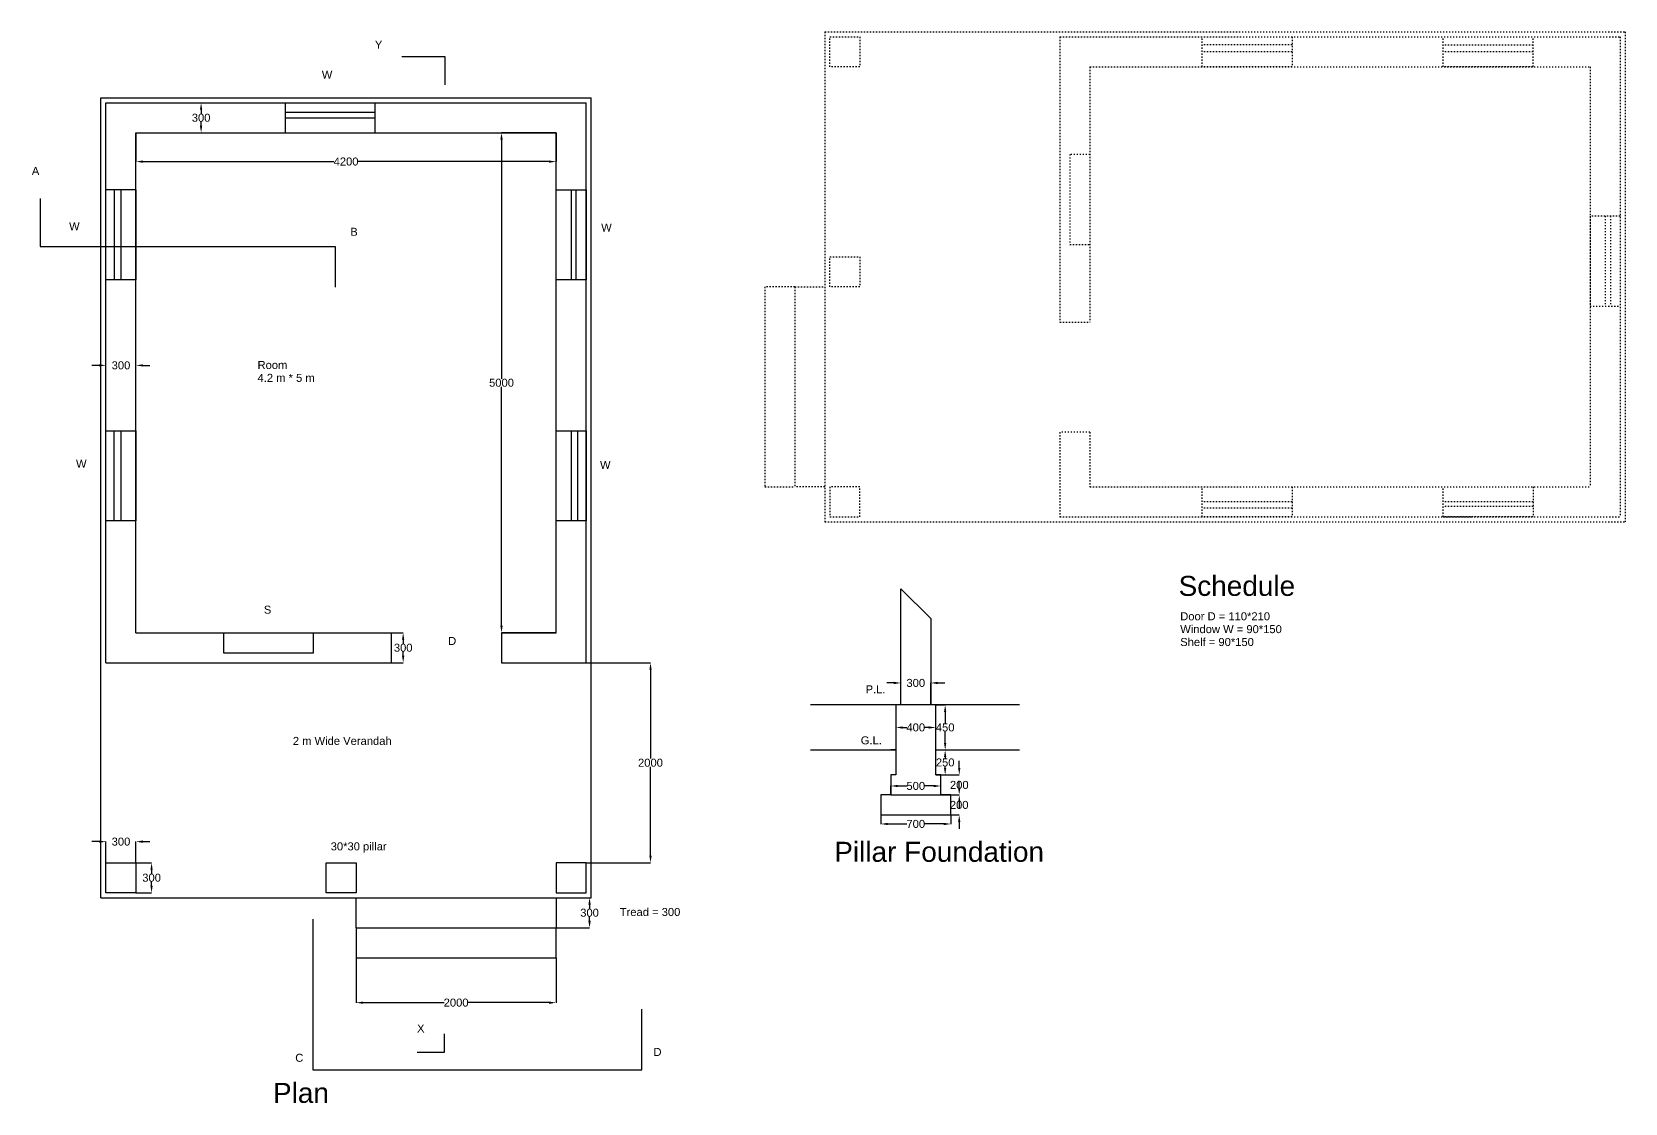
# Model space of a CAD drawing. Header units: millimetres. Extents: x -796 to 15745, y -3073 to 13911.
# Drawn here: x -741 to 15186, y -3073 to 7640 of the extents above; entities that cross this region are included whole.
import ezdxf

# ---------------------------------------------------------------- set-up
doc = ezdxf.new("R2010")
doc.units = ezdxf.units.MM
doc.linetypes.add('ACAD_ISO03W100', pattern=[30, 12, -18])
doc.styles.get("Standard").update_dxf_attribs({"font": 'arial.ttf'})
doc.dimstyles.get("Standard").update_dxf_attribs({"dimtxt": 80, "dimasz": 70, "dimexe": 0.18, "dimexo": 0.0625, "dimgap": 0.09, "dimtad": 0, "dimtih": 1, "dimtoh": 1, "dimdec": 0, "dimzin": 0, "dimdsep": 46, "dimtxsty": 'Standard', "dimcen": 0.09, "dimclrt": 256, "dimadec": 0, "dimazin": 0, "dimtfac": 1, "dimtdec": 0, "dimtix": 1, "dimtofl": 0, "dimtmove": 0, "dimatfit": 2, "dimfxl": 1, "dimtfillclr": 1, "dimtolj": 1, "dimtzin": 0, "dimarcsym": 0})

# ---------------------------------------------------------------- blocks, each defined once
blk = doc.blocks.new('*D1')
at = {"color": 0, "linetype": 'ByBlock', "lineweight": -2, "transparency": 16777216}
for p, q in [((-70, -458), (-140, -458)), ((0, -669), (0, -458)), ((300, -669), (300, -458)), ((370, -458), (440, -458))]:
    blk.add_line(p, q, dxfattribs=at)
at = {"color": 0, "linetype": 'ByBlock', "transparency": 16777216}
for points in [[(-70, -446), (-70, -470), (0, -458)], [(370, -446), (370, -470), (300, -458)]]:
    blk.add_solid(points, dxfattribs=at)
at = {"layer": 'Defpoints', "color": 0, "linetype": 'ByBlock', "transparency": 16777216}
for p in [(300, -458), (0, -669), (300, -669)]:
    blk.add_point(p, dxfattribs=at)
at = {"linetype": 'ByBlock', "transparency": 16777216, "insert": (150, -458), "char_height": 80, "attachment_point": 5}
blk.add_mtext('\\A1;300', dxfattribs=at)
blk = doc.blocks.new('*D2')
at = {"color": 0, "linetype": 'ByBlock', "lineweight": -2, "transparency": 16777216}
for p, q in [((300, -669), (456, -669)), ((456, -739), (456, -778)), ((456, -899), (456, -860)), ((300, -969), (456, -969))]:
    blk.add_line(p, q, dxfattribs=at)
at = {"color": 0, "linetype": 'ByBlock', "transparency": 16777216}
for points in [[(444, -739), (467, -739), (456, -669)], [(444, -899), (467, -899), (456, -969)]]:
    blk.add_solid(points, dxfattribs=at)
at = {"layer": 'Defpoints', "color": 0, "linetype": 'ByBlock', "transparency": 16777216}
for p in [(300, -669), (300, -969), (456, -969)]:
    blk.add_point(p, dxfattribs=at)
at = {"linetype": 'ByBlock', "transparency": 16777216, "insert": (456, -819), "char_height": 80, "attachment_point": 5}
blk.add_mtext('\\A1;300', dxfattribs=at)
blk = doc.blocks.new('*D3')
at = {"color": 0, "linetype": 'ByBlock', "lineweight": -2, "transparency": 16777216}
for p, q in [((2500, -1619), (2500, -2069)), ((4500, -1619), (4500, -2069)), ((2570, -2068), (3380, -2068)), ((4430, -2068), (3620, -2068))]:
    blk.add_line(p, q, dxfattribs=at)
at = {"color": 0, "linetype": 'ByBlock', "transparency": 16777216}
for points in [[(2570, -2057), (2570, -2080), (2500, -2068)], [(4430, -2057), (4430, -2080), (4500, -2068)]]:
    blk.add_solid(points, dxfattribs=at)
at = {"layer": 'Defpoints', "color": 0, "linetype": 'ByBlock', "transparency": 16777216}
for p in [(2500, -1619), (4500, -1619), (4500, -2068)]:
    blk.add_point(p, dxfattribs=at)
at = {"linetype": 'ByBlock', "transparency": 16777216, "insert": (3500, -2068), "char_height": 80, "attachment_point": 5}
blk.add_mtext('\\A1;2000', dxfattribs=at)
blk = doc.blocks.new('*D4')
at = {"color": 0, "linetype": 'ByBlock', "lineweight": -2, "transparency": 16777216}
for p, q in [((4500, -1019), (4834, -1019)), ((4834, -1089), (4834, -1128)), ((4834, -1249), (4834, -1210)), ((4500, -1319), (4834, -1319))]:
    blk.add_line(p, q, dxfattribs=at)
at = {"color": 0, "linetype": 'ByBlock', "transparency": 16777216}
for points in [[(4822, -1089), (4846, -1089), (4834, -1019)], [(4822, -1249), (4846, -1249), (4834, -1319)]]:
    blk.add_solid(points, dxfattribs=at)
at = {"layer": 'Defpoints', "color": 0, "linetype": 'ByBlock', "transparency": 16777216}
for p in [(4500, -1019), (4500, -1319), (4834, -1319)]:
    blk.add_point(p, dxfattribs=at)
at = {"linetype": 'ByBlock', "transparency": 16777216, "insert": (4834, -1169), "char_height": 80, "attachment_point": 5}
blk.add_mtext('\\A1;300', dxfattribs=at)
blk = doc.blocks.new('*D5')
at = {"color": 0, "linetype": 'ByBlock', "lineweight": -2, "transparency": 16777216}
for p, q in [((4800, 1331), (5444, 1331)), ((5443, 1261), (5443, 372)), ((5443, -599), (5443, 290)), ((4800, -669), (5444, -669))]:
    blk.add_line(p, q, dxfattribs=at)
at = {"color": 0, "linetype": 'ByBlock', "transparency": 16777216}
for points in [[(5432, 1261), (5455, 1261), (5443, 1331)], [(5432, -599), (5455, -599), (5443, -669)]]:
    blk.add_solid(points, dxfattribs=at)
at = {"layer": 'Defpoints', "color": 0, "linetype": 'ByBlock', "transparency": 16777216}
for p in [(4800, 1331), (4800, -669), (5443, -669)]:
    blk.add_point(p, dxfattribs=at)
at = {"linetype": 'ByBlock', "transparency": 16777216, "insert": (5443, 331), "char_height": 80, "attachment_point": 5}
blk.add_mtext('\\A1;2000', dxfattribs=at)
blk = doc.blocks.new('*D6')
at = {"color": 0, "linetype": 'ByBlock', "lineweight": -2, "transparency": 16777216}
for p, q in [((2854, 1631), (2971, 1631)), ((2971, 1561), (2971, 1522)), ((2971, 1401), (2971, 1440)), ((2854, 1331), (2971, 1331))]:
    blk.add_line(p, q, dxfattribs=at)
at = {"color": 0, "linetype": 'ByBlock', "transparency": 16777216}
for points in [[(2959, 1561), (2982, 1561), (2971, 1631)], [(2959, 1401), (2982, 1401), (2971, 1331)]]:
    blk.add_solid(points, dxfattribs=at)
at = {"layer": 'Defpoints', "color": 0, "linetype": 'ByBlock', "transparency": 16777216}
for p in [(2854, 1631), (2854, 1331), (2971, 1331)]:
    blk.add_point(p, dxfattribs=at)
at = {"linetype": 'ByBlock', "transparency": 16777216, "insert": (2971, 1481), "char_height": 80, "attachment_point": 5}
blk.add_mtext('\\A1;300', dxfattribs=at)
blk = doc.blocks.new('*D7')
at = {"color": 0, "linetype": 'ByBlock', "lineweight": -2, "transparency": 16777216}
for p, q in [((-70, 4305), (-140, 4305)), ((0, 4131), (0, 4305)), ((300, 4131), (300, 4305)), ((370, 4305), (440, 4305))]:
    blk.add_line(p, q, dxfattribs=at)
at = {"color": 0, "linetype": 'ByBlock', "transparency": 16777216}
for points in [[(-70, 4316), (-70, 4293), (0, 4305)], [(370, 4316), (370, 4293), (300, 4305)]]:
    blk.add_solid(points, dxfattribs=at)
at = {"layer": 'Defpoints', "color": 0, "linetype": 'ByBlock', "transparency": 16777216}
for p in [(300, 4305), (0, 4131), (300, 4131)]:
    blk.add_point(p, dxfattribs=at)
at = {"linetype": 'ByBlock', "transparency": 16777216, "insert": (150, 4305), "char_height": 80, "attachment_point": 5}
blk.add_mtext('\\A1;300', dxfattribs=at)
blk = doc.blocks.new('*D8')
at = {"color": 0, "linetype": 'ByBlock', "lineweight": -2, "transparency": 16777216}
for p, q in [((783, 6931), (951, 6931)), ((951, 6861), (951, 6822)), ((951, 6701), (951, 6740)), ((783, 6631), (951, 6631))]:
    blk.add_line(p, q, dxfattribs=at)
at = {"color": 0, "linetype": 'ByBlock', "transparency": 16777216}
for points in [[(939, 6861), (962, 6861), (951, 6931)], [(939, 6701), (962, 6701), (951, 6631)]]:
    blk.add_solid(points, dxfattribs=at)
at = {"layer": 'Defpoints', "color": 0, "linetype": 'ByBlock', "transparency": 16777216}
for p in [(782, 6931), (782, 6631), (951, 6631)]:
    blk.add_point(p, dxfattribs=at)
at = {"linetype": 'ByBlock', "transparency": 16777216, "insert": (951, 6781), "char_height": 80, "attachment_point": 5}
blk.add_mtext('\\A1;300', dxfattribs=at)
blk = doc.blocks.new('*D9')
at = {"color": 0, "linetype": 'ByBlock', "lineweight": -2, "transparency": 16777216}
for p, q in [((300, 6631), (300, 6343)), ((4500, 6631), (4500, 6343)), ((370, 6343), (2279, 6343)), ((4430, 6343), (2521, 6343))]:
    blk.add_line(p, q, dxfattribs=at)
at = {"color": 0, "linetype": 'ByBlock', "transparency": 16777216}
for points in [[(370, 6354), (370, 6331), (300, 6343)], [(4430, 6354), (4430, 6331), (4500, 6343)]]:
    blk.add_solid(points, dxfattribs=at)
at = {"layer": 'Defpoints', "color": 0, "linetype": 'ByBlock', "transparency": 16777216}
for p in [(300, 6631), (4500, 6631), (4500, 6343)]:
    blk.add_point(p, dxfattribs=at)
at = {"linetype": 'ByBlock', "transparency": 16777216, "insert": (2400, 6343), "char_height": 80, "attachment_point": 5}
blk.add_mtext('\\A1;4200', dxfattribs=at)
blk = doc.blocks.new('*D10')
at = {"color": 0, "linetype": 'ByBlock', "lineweight": -2, "transparency": 16777216}
for p, q in [((4500, 6631), (3954, 6631)), ((3954, 6561), (3954, 4172)), ((3954, 1701), (3954, 4090)), ((4500, 1631), (3954, 1631))]:
    blk.add_line(p, q, dxfattribs=at)
at = {"color": 0, "linetype": 'ByBlock', "transparency": 16777216}
for points in [[(3942, 6561), (3966, 6561), (3954, 6631)], [(3942, 1701), (3966, 1701), (3954, 1631)]]:
    blk.add_solid(points, dxfattribs=at)
at = {"layer": 'Defpoints', "color": 0, "linetype": 'ByBlock', "transparency": 16777216}
for p in [(4500, 6631), (3954, 1631), (4500, 1631)]:
    blk.add_point(p, dxfattribs=at)
at = {"linetype": 'ByBlock', "transparency": 16777216, "insert": (3954, 4131), "char_height": 80, "attachment_point": 5}
blk.add_mtext('\\A1;5000', dxfattribs=at)
blk = doc.blocks.new('*D65')
at = {"color": 0, "linetype": 'ByBlock', "lineweight": -2, "transparency": 16777216}
for p, q in [((7745, -191), (7745, -282)), ((7815, -281), (8007, -281)), ((8375, -281), (8183, -281)), ((8445, -191), (8445, -282))]:
    blk.add_line(p, q, dxfattribs=at)
at = {"color": 0, "linetype": 'ByBlock', "transparency": 16777216}
for points in [[(7815, -270), (7815, -293), (7745, -281)], [(8375, -270), (8375, -293), (8445, -281)]]:
    blk.add_solid(points, dxfattribs=at)
at = {"layer": 'Defpoints', "color": 0, "linetype": 'ByBlock', "transparency": 16777216}
for p in [(7745, -191), (8445, -191), (8445, -281)]:
    blk.add_point(p, dxfattribs=at)
at = {"linetype": 'ByBlock', "transparency": 16777216, "insert": (8095, -281), "char_height": 80, "attachment_point": 5}
blk.add_mtext('\\A1;700', dxfattribs=at)
blk = doc.blocks.new('*D66')
at = {"color": 0, "linetype": 'ByBlock', "lineweight": -2, "transparency": 16777216}
for p, q in [((8438, 9), (8530, 9)), ((8529, 79), (8529, 149)), ((8445, -191), (8530, -191)), ((8529, -261), (8529, -331))]:
    blk.add_line(p, q, dxfattribs=at)
at = {"color": 0, "linetype": 'ByBlock', "transparency": 16777216}
for points in [[(8518, 79), (8541, 79), (8529, 9)], [(8518, -261), (8541, -261), (8529, -191)]]:
    blk.add_solid(points, dxfattribs=at)
at = {"layer": 'Defpoints', "color": 0, "linetype": 'ByBlock', "transparency": 16777216}
for p in [(8438, 9), (8445, -191), (8529, -191)]:
    blk.add_point(p, dxfattribs=at)
at = {"linetype": 'ByBlock', "transparency": 16777216, "insert": (8529, -91), "char_height": 80, "attachment_point": 5}
blk.add_mtext('\\A1;200', dxfattribs=at)
blk = doc.blocks.new('*D67')
at = {"color": 0, "linetype": 'ByBlock', "lineweight": -2, "transparency": 16777216}
for p, q in [((8530, 279), (8530, 349)), ((8345, 209), (8530, 209)), ((8345, 9), (8530, 9)), ((8530, -61), (8530, -131))]:
    blk.add_line(p, q, dxfattribs=at)
at = {"color": 0, "linetype": 'ByBlock', "transparency": 16777216}
for points in [[(8518, 279), (8541, 279), (8530, 209)], [(8518, -61), (8541, -61), (8530, 9)]]:
    blk.add_solid(points, dxfattribs=at)
at = {"layer": 'Defpoints', "color": 0, "linetype": 'ByBlock', "transparency": 16777216}
for p in [(8345, 209), (8345, 9), (8530, 9)]:
    blk.add_point(p, dxfattribs=at)
at = {"linetype": 'ByBlock', "transparency": 16777216, "insert": (8530, 109), "char_height": 80, "attachment_point": 5}
blk.add_mtext('\\A1;200', dxfattribs=at)
blk = doc.blocks.new('*D68')
at = {"color": 0, "linetype": 'ByBlock', "lineweight": -2, "transparency": 16777216}
for p, q in [((7845, 9), (7845, 99)), ((7915, 99), (8007, 99)), ((8275, 99), (8184, 99)), ((8345, 9), (8345, 99))]:
    blk.add_line(p, q, dxfattribs=at)
at = {"color": 0, "linetype": 'ByBlock', "transparency": 16777216}
for points in [[(7915, 110), (7915, 87), (7845, 99)], [(8275, 110), (8275, 87), (8345, 99)]]:
    blk.add_solid(points, dxfattribs=at)
at = {"layer": 'Defpoints', "color": 0, "linetype": 'ByBlock', "transparency": 16777216}
for p in [(7845, 9), (8345, 99), (8345, 9)]:
    blk.add_point(p, dxfattribs=at)
at = {"linetype": 'ByBlock', "transparency": 16777216, "insert": (8095, 99), "char_height": 80, "attachment_point": 5}
blk.add_mtext('\\A1;500', dxfattribs=at)
blk = doc.blocks.new('*D69')
at = {"color": 0, "linetype": 'ByBlock', "lineweight": -2, "transparency": 16777216}
for p, q in [((8295, 459), (8389, 459)), ((8389, 389), (8389, 375)), ((8295, 209), (8389, 209)), ((8389, 279), (8389, 293))]:
    blk.add_line(p, q, dxfattribs=at)
at = {"color": 0, "linetype": 'ByBlock', "transparency": 16777216}
for points in [[(8377, 389), (8400, 389), (8389, 459)], [(8377, 279), (8400, 279), (8389, 209)]]:
    blk.add_solid(points, dxfattribs=at)
at = {"layer": 'Defpoints', "color": 0, "linetype": 'ByBlock', "transparency": 16777216}
for p in [(8295, 459), (8295, 209), (8389, 209)]:
    blk.add_point(p, dxfattribs=at)
at = {"linetype": 'ByBlock', "transparency": 16777216, "insert": (8389, 334), "char_height": 80, "attachment_point": 5}
blk.add_mtext('\\A1;250', dxfattribs=at)
blk = doc.blocks.new('*D71')
at = {"color": 0, "linetype": 'ByBlock', "lineweight": -2, "transparency": 16777216}
for p, q in [((8295, 909), (8389, 909)), ((8389, 839), (8389, 725)), ((8389, 529), (8389, 643)), ((8295, 459), (8389, 459))]:
    blk.add_line(p, q, dxfattribs=at)
at = {"color": 0, "linetype": 'ByBlock', "transparency": 16777216}
for points in [[(8377, 839), (8400, 839), (8389, 909)], [(8377, 529), (8400, 529), (8389, 459)]]:
    blk.add_solid(points, dxfattribs=at)
at = {"layer": 'Defpoints', "color": 0, "linetype": 'ByBlock', "transparency": 16777216}
for p in [(8295, 909), (8295, 459), (8389, 459)]:
    blk.add_point(p, dxfattribs=at)
at = {"linetype": 'ByBlock', "transparency": 16777216, "insert": (8389, 684), "char_height": 80, "attachment_point": 5}
blk.add_mtext('\\A1;450', dxfattribs=at)
blk = doc.blocks.new('*D72')
at = {"color": 0, "linetype": 'ByBlock', "lineweight": -2, "transparency": 16777216}
for p, q in [((7895, 684), (7895, 684)), ((7965, 684), (8005, 684)), ((8225, 684), (8185, 684)), ((8295, 684), (8295, 684))]:
    blk.add_line(p, q, dxfattribs=at)
at = {"color": 0, "linetype": 'ByBlock', "transparency": 16777216}
for points in [[(7965, 695), (7965, 672), (7895, 684)], [(8225, 695), (8225, 672), (8295, 684)]]:
    blk.add_solid(points, dxfattribs=at)
at = {"layer": 'Defpoints', "color": 0, "linetype": 'ByBlock', "transparency": 16777216}
for p in [(7895, 684), (8295, 684), (8295, 684)]:
    blk.add_point(p, dxfattribs=at)
at = {"linetype": 'ByBlock', "transparency": 16777216, "insert": (8095, 684), "char_height": 80, "attachment_point": 5}
blk.add_mtext('\\A1;400', dxfattribs=at)
blk = doc.blocks.new('*D73')
at = {"color": 0, "linetype": 'ByBlock', "lineweight": -2, "transparency": 16777216}
for p, q in [((7875, 1129), (7805, 1129)), ((7945, 909), (7945, 1129)), ((8245, 909), (8245, 1129)), ((8315, 1129), (8385, 1129))]:
    blk.add_line(p, q, dxfattribs=at)
at = {"color": 0, "linetype": 'ByBlock', "transparency": 16777216}
for points in [[(7875, 1141), (7875, 1117), (7945, 1129)], [(8315, 1141), (8315, 1117), (8245, 1129)]]:
    blk.add_solid(points, dxfattribs=at)
at = {"layer": 'Defpoints', "color": 0, "linetype": 'ByBlock', "transparency": 16777216}
for p in [(8245, 1129), (7945, 909), (8245, 909)]:
    blk.add_point(p, dxfattribs=at)
at = {"linetype": 'ByBlock', "transparency": 16777216, "insert": (8095, 1129), "char_height": 80, "attachment_point": 5}
blk.add_mtext('\\A1;300', dxfattribs=at)

msp = doc.modelspace()

# ---------------------------------------------------------------- linework, layer by layer
at = {"linetype": 'ACAD_ISO03W100'}
for p, q in [((7186.1, 7640.2), (15186.1, 7640.2)), ((7186.1, 7640.2), (7186.1, 2740.2)), ((7236.1, 7290.2), (7236.1, 7590.2)), ((7236.1, 7590.2), (7536.1, 7590.2)), ((7536.1, 7590.2), (7536.1, 7290.2)), ((9536.1, 7590.2), (9536.1, 4736.2)), ((9536.1, 7590.2), (15136.1, 7590.2)), ((10957.1, 7290.2), (10957.1, 7590.2)), ((11857.1, 7510.1), (10957.1, 7510.1)), ((11857.1, 7590.2), (11857.1, 7290.2)), ((13366, 7290.2), (13366, 7590.2)), ((14266, 7507), (13366, 7507)), ((14266, 7290.2), (14266, 7590.2)), ((15136.1, 7590.2), (15136.1, 2790.2)), ((15186.1, 7640.2), (15186.1, 2740.2)), ((11857.1, 7440.2), (10957.1, 7440.2)), ((14266, 7440.2), (13366, 7440.2)), ((7536.1, 7290.2), (7236.1, 7290.2)), ((9836.1, 7290.2), (9836.1, 4736.2)), ((9836.1, 7290.2), (14836.1, 7290.2)), ((11857.1, 7290.2), (10957.1, 7290.2)), ((14266, 7290.2), (13366, 7290.2)), ((14836.1, 7290.2), (14836.1, 3090.2)), ((9836.1, 6414.6), (9636.1, 6414.6)), ((9636.1, 6414.6), (9636.1, 5514.6)), ((15136.1, 5798.4), (14836.1, 5798.4)), ((14836.1, 5798.4), (14836.1, 4898.4)), ((14986.1, 5798.4), (14986.1, 4898.4)), ((15040.9, 5798.4), (15040.9, 4898.4)), ((9636.1, 5514.6), (9836.1, 5514.6)), ((7236.1, 5090.2), (7236.1, 5390.2)), ((7236.1, 5390.2), (7536.1, 5390.2)), ((7536.1, 5390.2), (7536.1, 5090.2)), ((6886.1, 5090.2), (6586.1, 5090.2)), ((6586.1, 5090.2), (6586.1, 3090.2)), ((6886.1, 5090.2), (6886.1, 3090.2)), ((6886.1, 5090.2), (7186.1, 5090.2)), ((7536.1, 5090.2), (7236.1, 5090.2)), ((14836.1, 4898.4), (15136.1, 4898.4)), ((9536.1, 4736.2), (9836.1, 4736.2)), ((9536.1, 3636.2), (9536.1, 2790.2)), ((9836.1, 3636.2), (9536.1, 3636.2)), ((9836.1, 3636.2), (9836.1, 3090.2)), ((6586.1, 3090.2), (6886.1, 3090.2)), ((7186.1, 3090.2), (6886.1, 3090.2)), ((7536.1, 3090.2), (7236.1, 3090.2)), ((7236.1, 3090.2), (7236.1, 2790.2)), ((7536.1, 2790.2), (7536.1, 3090.2)), ((9836.1, 3090.2), (14836.1, 3090.2)), ((10957.1, 2790.2), (10957.1, 3090.2)), ((11857.1, 3090.2), (11857.1, 2790.2)), ((13366, 2790.2), (13366, 3090.2)), ((14266, 3090.2), (14266, 2790.2)), ((11857.1, 2940.2), (10957.1, 2940.2)), ((11857.1, 2878.3), (10957.1, 2878.3)), ((14266, 2940.2), (13366, 2940.2)), ((14266, 2892.4), (13366, 2892.4)), ((7186.1, 2740.2), (15186.1, 2740.2)), ((7236.1, 2790.2), (7536.1, 2790.2)), ((9536.1, 2790.2), (15136.1, 2790.2)), ((11857.1, 2790.2), (10957.1, 2790.2)), ((14266, 2790.2), (13366, 2790.2)), ((13366, 2790.2), (13666, 2790.2)), ((14266, 2790.2), (13366, 2790.2))]:
    msp.add_line(p, q, dxfattribs=at)
at = {"linetype": 'ByBlock'}
for p, q in [((3389.8, 7390.3), (2956.8, 7390.3)), ((3389.8, 7109.6), (3389.8, 7390.3)), ((-659, 5974.5), (-659, 5494.9)), ((-659, 5494.9), (2290, 5494.9)), ((2290, 5494.9), (2290, 5085.6)), ((7945.2, 908.8), (7945.2, 2069.9)), ((7945.2, 2069.9), (8245.2, 1773.1)), ((8245.2, 1773.1), (8245.2, 908.8)), ((9133.1, 908.8), (7042.9, 908.8)), ((7945.2, 908.8), (7895.2, 908.8)), ((7895.2, 908.8), (7895.2, 458.8)), ((8295.2, 908.8), (8245.2, 908.8)), ((8295.2, 458.8), (8295.2, 908.8)), ((7042.9, 458.8), (7895.2, 458.8)), ((7895.2, 458.8), (7845.2, 458.8)), ((7895.2, 458.8), (7895.2, 208.8)), ((8295.2, 208.8), (8295.2, 458.8)), ((8295.2, 458.8), (9133.1, 458.8)), ((7895.2, 208.8), (7845.2, 208.8)), ((7845.2, 208.8), (7845.2, 8.8)), ((8345.2, 208.8), (8295.2, 208.8)), ((8345.2, 8.8), (8345.2, 208.8)), ((7845.2, 8.8), (7745.2, 8.8)), ((7745.2, 8.8), (7745.2, -191.2)), ((7845.2, 8.8), (8345.2, 8.8)), ((8445.2, 8.8), (8345.2, 8.8)), ((8445.2, -191.2), (8445.2, 8.8)), ((7745.2, -191.2), (8445.2, -191.2)), ((2068, -1232.5), (2068, -2741.2)), ((5356.3, -2741.2), (5356.3, -2133.1)), ((3380, -2378.7), (3380, -2565.8)), ((3380, -2565.8), (3109.5, -2565.8)), ((2068, -2741.2), (5356.3, -2741.2))]:
    msp.add_line(p, q, dxfattribs=at)
for p, q in [((-50, -1019.2), (-50, 6980.8)), ((-50, 6980.8), (4850, 6980.8)), ((0, 1330.8), (0, 6930.8)), ((0, 6930.8), (4800, 6930.8)), ((1791.8, 6930.8), (1791.8, 6630.8)), ((2691.8, 6630.8), (2691.8, 6930.8)), ((4800, 1330.8), (4800, 6930.8)), ((4850, -1019.2), (4850, 6980.8)), ((1791.8, 6835.6), (2691.8, 6835.6)), ((1791.8, 6780.8), (2691.8, 6780.8)), ((300, 6630.8), (4500, 6630.8)), ((300, 1630.8), (300, 6630.8)), ((1791.8, 6630.8), (2691.8, 6630.8)), ((4500, 1630.8), (4500, 6630.8)), ((300, 6060.7), (0, 6060.7)), ((83.2, 6060.7), (83.2, 5160.7)), ((150, 6060.7), (150, 5160.7)), ((300, 6060.7), (300, 5160.7)), ((4500, 6060.7), (4800, 6060.7)), ((4650, 6060.7), (4650, 5160.7)), ((4697.8, 6060.7), (4697.8, 5160.7)), ((4800, 6060.7), (4800, 5160.7)), ((4800, 6060.7), (4800, 5160.7)), ((4800, 5160.7), (4800, 5460.7)), ((300, 5160.7), (0, 5160.7)), ((4800, 5160.7), (4500, 5160.7)), ((0, 3651.8), (300, 3651.8)), ((80.1, 3651.8), (80.1, 2751.8)), ((150, 3651.8), (150, 2751.8)), ((300, 3651.8), (300, 2751.8)), ((4500, 3651.8), (4800, 3651.8)), ((4650, 3651.8), (4650, 2751.8)), ((4711.9, 3651.8), (4711.9, 2751.8)), ((4800, 3651.8), (4800, 2751.8)), ((300, 2751.8), (0, 2751.8)), ((4800, 2751.8), (4500, 2751.8)), ((300, 1630.8), (2854, 1630.8)), ((1175.6, 1630.8), (1175.6, 1430.8)), ((2075.6, 1430.8), (2075.6, 1630.8)), ((2854, 1330.8), (2854, 1630.8)), ((3954, 1630.8), (3954, 1330.8)), ((3954, 1630.8), (4500, 1630.8)), ((0, 1330.8), (2854, 1330.8)), ((1175.6, 1430.8), (2075.6, 1430.8)), ((3954, 1330.8), (4800, 1330.8)), ((0, -669.2), (300, -669.2)), ((0, -969.2), (0, -669.2)), ((300, -669.2), (300, -969.2)), ((2200, -969.2), (2200, -669.2)), ((2200, -669.2), (2500, -669.2)), ((2500, -669.2), (2500, -969.2)), ((4800, -669.2), (4500, -669.2)), ((4500, -669.2), (4500, -969.2)), ((4800, -969.2), (4800, -669.2)), ((-50, -1019.2), (4850, -1019.2)), ((300, -969.2), (0, -969.2)), ((2500, -969.2), (2200, -969.2)), ((2500, -1319.2), (2500, -1019.2)), ((4500, -969.2), (4800, -969.2)), ((4500, -1019.2), (4500, -1319.2)), ((2500, -1319.2), (4500, -1319.2)), ((2500, -1319.2), (2500, -1619.2)), ((4500, -1619.2), (4500, -1319.2)), ((2500, -1619.2), (4500, -1619.2))]:
    msp.add_line(p, q)

# ---------------------------------------------------------------- texts
for s, height, p in [('Y', 80, (2687.7, 7472.2)), ('W', 80, (2157.5, 7172.3)), ('A', 80, (-741.1, 6209)), ('W', 80, (-368.7, 5655.1)), ('B', 80, (2441.9, 5600.9)), ('W', 80, (4950.3, 5643.5)), ('Room ', 80, (1515.1, 4268.8)), ('4.2 m * 5 m', 80, (1515.1, 4140.3)), ('W', 80, (-299.2, 3280.9)), ('W', 80, (4938.7, 3269.3)), ('Schedule', 200, (10722.4, 1999.7)), ('S', 80, (1578.1, 1821.6)), ('Door D = 110*210', 80, (10738.6, 1755.8)), ('Window W = 90*150', 80, (10738.6, 1627.2)), ('D', 80, (3420.6, 1508.9)), ('Shelf = 90*150', 80, (10738.6, 1498.7)), ('P.L.', 80, (7593.8, 1025.4)), ('2 m Wide Verandah', 80, (1868, 509.5)), ('G.L.', 80, (7545.2, 515.3)), ('30*30 pillar', 80, (2246.4, -545.1)), ('Pillar Foundation', 200, (7280.5, -659.5)), ('Tread = 300', 80, (5135.7, -1201.2)), ('X', 80, (3109.5, -2367)), ('D', 80, (5472.9, -2600.9)), ('C', 80, (1892, -2659.4)), ('Plan', 200, (1669.6, -3070.1))]:
    msp.add_text(s, height=height, dxfattribs=at).set_placement(p)

# ---------------------------------------------------------------- dimensions: what is measured, and where the dimension line sits
for base, p1, p2, picture, middle in [((950.5, 6630.8), (782.5, 6930.8), (782.5, 6630.8), '*D8', (950.5, 6780.8)), ((3954, 1630.8), (4500, 6630.8), (4500, 1630.8), '*D10', (3954, 4130.8)), ((2970.6, 1330.8), (2854, 1630.8), (2854, 1330.8), '*D6', (2970.6, 1480.8)), ((5443.5, -669.2), (4800, 1330.8), (4800, -669.2), '*D5', (5443.5, 330.8)), ((8388.8, 458.8), (8295.2, 908.8), (8295.2, 458.8), '*D71', (8388.8, 683.8)), ((8388.8, 208.8), (8295.2, 458.8), (8295.2, 208.8), '*D69', (8388.8, 333.8)), ((8529.5, 8.8), (8345.2, 208.8), (8345.2, 8.8), '*D67', (8529.5, 108.8)), ((8529.4, -191.2), (8438.3, 8.8), (8445.2, -191.2), '*D66', (8529.4, -91.2)), ((455.8, -969.2), (300, -669.2), (300, -969.2), '*D2', (455.8, -819.2)), ((4834, -1319.2), (4500, -1019.2), (4500, -1319.2), '*D4', (4834, -1169.2))]:
    dim = msp.add_linear_dim(base=base, p1=p1, p2=p2, angle=90, dimstyle='Standard', dxfattribs=at)
    dim.commit()
    dim.dimension.update_dxf_attribs({"geometry": picture, "text_midpoint": middle})
for base, p1, p2, picture, middle in [((4500, 6342.7), (300, 6630.8), (4500, 6630.8), '*D9', (2400, 6342.7)), ((300, 4304.8), (0, 4130.8), (300, 4130.8), '*D7', (150, 4304.8)), ((8245.2, 1129), (7945.2, 908.8), (8245.2, 908.8), '*D73', (8095.2, 1129)), ((8295.2, 683.8), (7895.2, 683.8), (8295.2, 683.8), '*D72', (8095.2, 683.8)), ((8345.2, 98.6), (7845.2, 8.8), (8345.2, 8.8), '*D68', (8095.2, 98.6)), ((8445.2, -281.4), (7745.2, -191.2), (8445.2, -191.2), '*D65', (8095.2, -281.4)), ((300, -458.1), (0, -669.2), (300, -669.2), '*D1', (150, -458.1)), ((4500, -2068.4), (2500, -1619.2), (4500, -1619.2), '*D3', (3500, -2068.4))]:
    dim = msp.add_linear_dim(base=base, p1=p1, p2=p2, dimstyle='Standard', dxfattribs=at)
    dim.commit()
    dim.dimension.update_dxf_attribs({"geometry": picture, "text_midpoint": middle})

doc.saveas('drawing.dxf')
